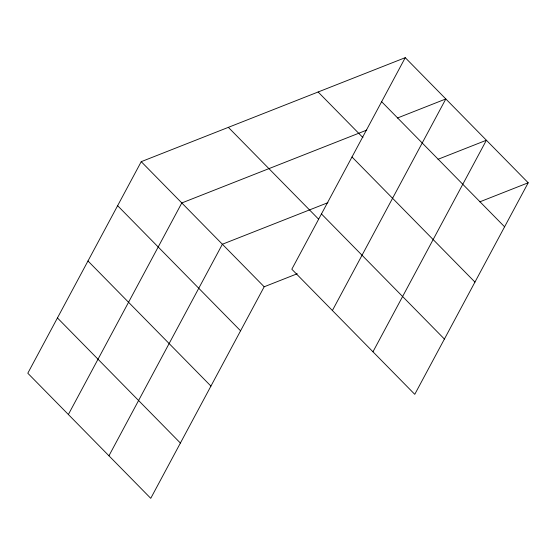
<?xml version="1.0" encoding="UTF-8"?>
<svg xmlns="http://www.w3.org/2000/svg" width="556" height="556" viewBox="0 0 556 556"><rect width="100%" height="100%" fill="white"/><g stroke="black" fill="none" stroke-linecap="round" stroke-linejoin="round"><path stroke-width="0.83" d="M405.248 57.671L291.817 269.222L414.769 394.329L528.2 182.778L405.248 57.671L141.231 161.671L27.8 373.222L150.752 498.329L264.183 286.778L297.258 273.747M68.374 414.505L181.805 202.954L366.765 130.097M108.948 455.788L222.379 244.237L327.943 202.662M332.391 310.512L445.822 98.961L397.422 118.025M372.965 351.795L486.396 140.244L437.996 159.308M479.8 201.849L528.2 182.778M381.638 101.706L504.591 226.813M318.122 91.99L362.936 137.589M351.997 156.987L474.949 282.094M321.458 213.942L444.411 339.049M228.356 127.352L318.595 219.168M141.231 161.671L264.183 286.778M117.622 205.699L240.574 330.813M87.98 260.979L210.932 386.093M57.442 317.942L180.394 443.049"/></g></svg>
